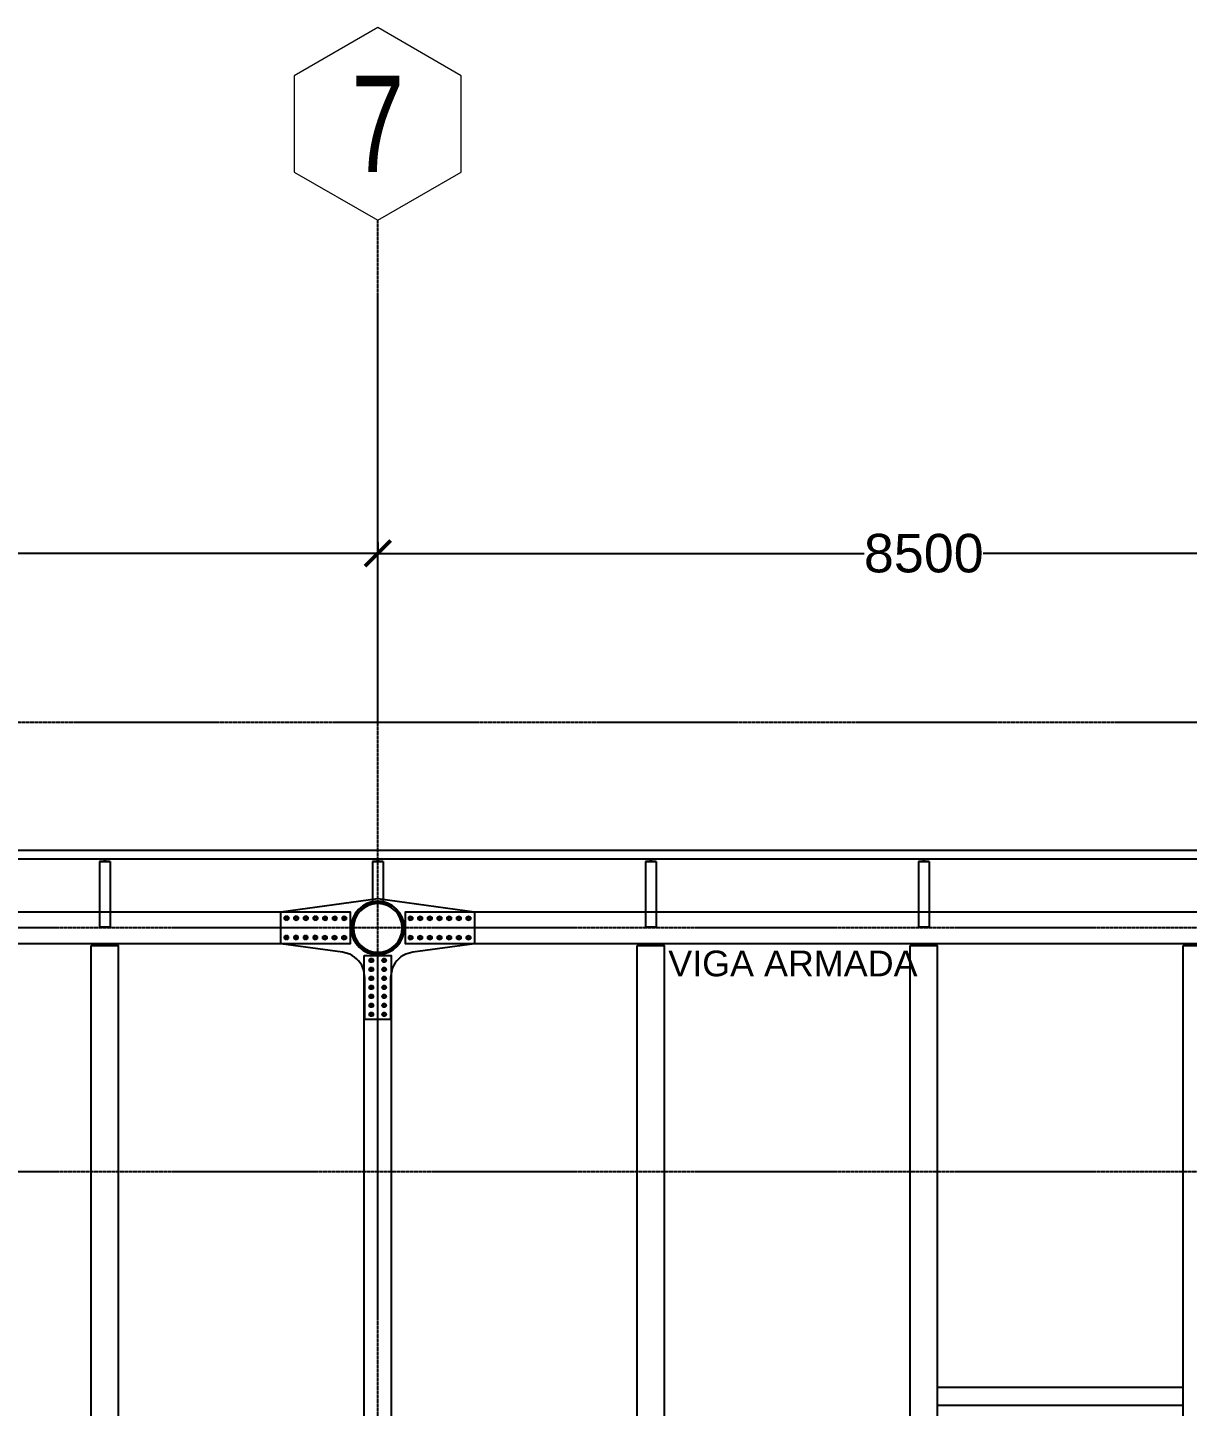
# Model space of a CAD drawing. Header units: millimetres. Extents: x -12345 to 95575, y -14368 to 31862.
# Drawn here: x 5774 to 14802, y 20171 to 30907 of the extents above; entities that cross this region are included whole.
import ezdxf
from ezdxf.enums import TextEntityAlignment as Align

# ---------------------------------------------------------------- set-up
doc = ezdxf.new("R2010")
doc.units = ezdxf.units.MM
doc.header["$LTSCALE"] = 0.95
doc.linetypes.add('DXK_LINE_DOT3', pattern=[5.9187, 2.979, -0.9799, 0.9799, -0.9799])
doc.layers.get('0').update_dxf_attribs({"color": 255})
for name, color, linetype, lineweight in [('0-3', 250, 'Continuous', 5), ('E_COLUMNAS-1', 1, 'Continuous', 25), ('E_COLUMNAS-3', 1, 'Continuous', 35), ('E_TEXTO', 3, 'Continuous', 9), ('E_VIGAS-1', 254, 'Continuous', 25), ('HCB_EJES', 1, 'DXK_LINE_DOT3', 9), ('S-COLS-HDLN-1', 52, 'Continuous', 9)]:
    doc.layers.add(name, color=color, linetype=linetype, lineweight=lineweight)
for name, color, linetype in [('COTAS', 8, 'Continuous'), ('HCB-EJES', 1, 'Continuous'), ('HCB-ROTULOS', 2, 'Continuous'), ('HCB_VIGAS', 4, 'Continuous')]:
    doc.layers.add(name, color=color, linetype=linetype)
doc.styles.add('VERDANA', font='arial.ttf')
doc.dimstyles.new('1.125', dxfattribs={"dimscale": 0, "dimtxt": 300, "dimasz": 200, "dimexe": 4, "dimexo": 4, "dimgap": 15, "dimtad": 0, "dimdec": 0, "dimzin": 4, "dimdsep": 46, "dimtxsty": 'VERDANA', "dimblk": 'ARCHTICK', "dimcen": -10, "dimclrd": 256, "dimclrt": 3, "dimadec": 0, "dimazin": 0, "dimtfac": 1, "dimtdec": 0, "dimtmove": 2, "dimatfit": 0, "dimldrblk": 'OBLIQUE', "dimfxl": 0.05, "dimtolj": 1, "dimtzin": 0, "dimarcsym": 0})

# ---------------------------------------------------------------- blocks, each defined once
blk = doc.blocks.new('EST_SFM_VIGA-METALICA-SECCION-C - EST_SFM_VIGA-METALICA-UPN160-1505289-_10_00m_N_E_-NIVEL-3 DOC')
at = {"layer": 'E_VIGAS-1'}
for p, q in [((44.822, 0.018), (-44.831, 0.018)), ((-44.831, -0.047), (44.822, -0.047))]:
    blk.add_line(p, q, dxfattribs=at)
blk = doc.blocks.new('DCTIB_CNI_EST_MOD-1A-FAC_0001_rvt-2-_10_00m_N_E_-NIVEL-3 DOC')
at = {"layer": 'E_VIGAS-1'}
for p, q in [((-76.328, 165.076), (-76.328, 165.077)), ((-76.328, 165.077), (-76.3, 165.077)), ((-76.328, 165.076), (-76.246, 165.076)), ((-76.246, 165.076), (-76.328, 165.076)), ((-76.328, 165.076), (-76.328, 164.564)), ((-76.289, 165.082), (-76.289, 165.096)), ((-76.289, 165.077), (-76.289, 165.082)), ((-76.284, 165.096), (-76.284, 165.082)), ((-76.284, 165.082), (-76.284, 165.077)), ((-76.274, 165.077), (-76.246, 165.077)), ((-76.246, 165.077), (-76.246, 165.076)), ((-76.246, 165.076), (-76.246, 164.564)), ((-74.203, 165.076), (-74.203, 165.077)), ((-74.203, 165.077), (-74.175, 165.077)), ((-74.203, 165.076), (-74.121, 165.076)), ((-74.121, 165.076), (-74.203, 165.076)), ((-74.203, 165.076), (-74.203, 164.763)), ((-74.164, 165.082), (-74.164, 165.096)), ((-74.164, 165.077), (-74.164, 165.082)), ((-74.159, 165.096), (-74.159, 165.082)), ((-74.159, 165.082), (-74.159, 165.077)), ((-74.149, 165.077), (-74.121, 165.077)), ((-74.121, 165.077), (-74.121, 165.076)), ((-74.121, 165.076), (-74.121, 164.763)), ((-72.078, 165.076), (-72.078, 165.077)), ((-72.078, 165.077), (-72.05, 165.077)), ((-72.078, 165.076), (-71.996, 165.076)), ((-71.996, 165.076), (-72.078, 165.076)), ((-72.078, 165.076), (-72.078, 164.564)), ((-72.039, 165.082), (-72.039, 165.096)), ((-72.039, 165.077), (-72.039, 165.082)), ((-72.034, 165.096), (-72.034, 165.082)), ((-72.034, 165.082), (-72.034, 165.077)), ((-72.024, 165.077), (-71.996, 165.077)), ((-71.996, 165.077), (-71.996, 165.076)), ((-71.996, 165.076), (-71.996, 164.564)), ((-69.953, 165.076), (-69.953, 165.077)), ((-69.953, 165.077), (-69.925, 165.077)), ((-69.953, 165.076), (-69.871, 165.076)), ((-69.871, 165.076), (-69.953, 165.076)), ((-69.953, 165.076), (-69.953, 164.564)), ((-69.914, 165.082), (-69.914, 165.096)), ((-69.914, 165.077), (-69.914, 165.082)), ((-69.909, 165.096), (-69.909, 165.082)), ((-69.909, 165.082), (-69.909, 165.077)), ((-69.899, 165.077), (-69.871, 165.077)), ((-69.871, 165.077), (-69.871, 165.076)), ((-69.871, 165.076), (-69.871, 164.564)), ((-74.121, 164.763), (-74.203, 164.763)), ((-76.246, 164.564), (-76.328, 164.564)), ((-71.996, 164.564), (-72.078, 164.564)), ((-69.871, 164.564), (-69.953, 164.564))]:
    blk.add_line(p, q, dxfattribs=at)
for points, knots in [([(-76.3, 165.077), (-76.299, 165.077), (-76.298, 165.077), (-76.295, 165.077), (-76.293, 165.078), (-76.291, 165.078), (-76.29, 165.08), (-76.289, 165.081), (-76.289, 165.082)], [0, 0, 0, 0, 0.142857, 0.285714, 0.428571, 0.571429, 0.785714, 1, 1, 1, 1]), ([(-76.289, 165.082), (-76.289, 165.081), (-76.29, 165.08), (-76.291, 165.078), (-76.293, 165.078), (-76.294, 165.077), (-76.295, 165.077), (-76.297, 165.077), (-76.299, 165.077), (-76.3, 165.077)], [0, 0, 0, 0, 0.285714, 0.428571, 0.571429, 0.678571, 0.732143, 0.785714, 1, 1, 1, 1]), ([(-76.274, 165.077), (-76.275, 165.077), (-76.276, 165.077), (-76.279, 165.077), (-76.281, 165.078), (-76.283, 165.078), (-76.284, 165.08), (-76.284, 165.081), (-76.284, 165.082)], [0, 0, 0, 0, 0.142857, 0.285714, 0.428571, 0.571429, 0.785714, 1, 1, 1, 1]), ([(-76.284, 165.082), (-76.284, 165.081), (-76.284, 165.08), (-76.282, 165.078), (-76.281, 165.078), (-76.279, 165.077), (-76.278, 165.077), (-76.277, 165.077), (-76.275, 165.077), (-76.274, 165.077)], [0, 0, 0, 0, 0.285714, 0.428571, 0.571429, 0.678571, 0.732143, 0.785714, 1, 1, 1, 1]), ([(-74.175, 165.077), (-74.174, 165.077), (-74.173, 165.077), (-74.17, 165.077), (-74.168, 165.078), (-74.166, 165.078), (-74.165, 165.08), (-74.164, 165.081), (-74.164, 165.082)], [0, 0, 0, 0, 0.142857, 0.285714, 0.428571, 0.571429, 0.785714, 1, 1, 1, 1]), ([(-74.164, 165.082), (-74.164, 165.081), (-74.165, 165.08), (-74.166, 165.078), (-74.168, 165.078), (-74.169, 165.077), (-74.17, 165.077), (-74.172, 165.077), (-74.174, 165.077), (-74.175, 165.077)], [0, 0, 0, 0, 0.285714, 0.428571, 0.571429, 0.678571, 0.732143, 0.785714, 1, 1, 1, 1]), ([(-74.149, 165.077), (-74.15, 165.077), (-74.151, 165.077), (-74.154, 165.077), (-74.156, 165.078), (-74.158, 165.078), (-74.159, 165.08), (-74.159, 165.081), (-74.159, 165.082)], [0, 0, 0, 0, 0.142857, 0.285714, 0.428571, 0.571429, 0.785714, 1, 1, 1, 1]), ([(-74.159, 165.082), (-74.159, 165.081), (-74.159, 165.08), (-74.157, 165.078), (-74.156, 165.078), (-74.154, 165.077), (-74.153, 165.077), (-74.152, 165.077), (-74.15, 165.077), (-74.149, 165.077)], [0, 0, 0, 0, 0.285714, 0.428571, 0.571429, 0.678571, 0.732143, 0.785714, 1, 1, 1, 1]), ([(-72.05, 165.077), (-72.049, 165.077), (-72.048, 165.077), (-72.045, 165.077), (-72.043, 165.078), (-72.041, 165.078), (-72.04, 165.08), (-72.039, 165.081), (-72.039, 165.082)], [0, 0, 0, 0, 0.142857, 0.285714, 0.428571, 0.571429, 0.785714, 1, 1, 1, 1]), ([(-72.039, 165.082), (-72.039, 165.081), (-72.04, 165.08), (-72.041, 165.078), (-72.043, 165.078), (-72.044, 165.077), (-72.045, 165.077), (-72.047, 165.077), (-72.049, 165.077), (-72.05, 165.077)], [0, 0, 0, 0, 0.285714, 0.428571, 0.571429, 0.678571, 0.732143, 0.785714, 1, 1, 1, 1]), ([(-72.024, 165.077), (-72.025, 165.077), (-72.026, 165.077), (-72.029, 165.077), (-72.031, 165.078), (-72.033, 165.078), (-72.034, 165.08), (-72.034, 165.081), (-72.034, 165.082)], [0, 0, 0, 0, 0.142857, 0.285714, 0.428571, 0.571429, 0.785714, 1, 1, 1, 1]), ([(-72.034, 165.082), (-72.034, 165.081), (-72.034, 165.08), (-72.032, 165.078), (-72.031, 165.078), (-72.029, 165.077), (-72.028, 165.077), (-72.027, 165.077), (-72.025, 165.077), (-72.024, 165.077)], [0, 0, 0, 0, 0.285714, 0.428571, 0.571429, 0.678571, 0.732143, 0.785714, 1, 1, 1, 1]), ([(-69.925, 165.077), (-69.924, 165.077), (-69.923, 165.077), (-69.92, 165.077), (-69.918, 165.078), (-69.916, 165.078), (-69.915, 165.08), (-69.914, 165.081), (-69.914, 165.082)], [0, 0, 0, 0, 0.142857, 0.285714, 0.428571, 0.571429, 0.785714, 1, 1, 1, 1]), ([(-69.914, 165.082), (-69.914, 165.081), (-69.915, 165.08), (-69.916, 165.078), (-69.918, 165.078), (-69.919, 165.077), (-69.92, 165.077), (-69.922, 165.077), (-69.924, 165.077), (-69.925, 165.077)], [0, 0, 0, 0, 0.285714, 0.428571, 0.571429, 0.678571, 0.732143, 0.785714, 1, 1, 1, 1]), ([(-69.899, 165.077), (-69.9, 165.077), (-69.901, 165.077), (-69.904, 165.077), (-69.906, 165.078), (-69.908, 165.078), (-69.909, 165.08), (-69.909, 165.081), (-69.909, 165.082)], [0, 0, 0, 0, 0.142857, 0.285714, 0.428571, 0.571429, 0.785714, 1, 1, 1, 1]), ([(-69.909, 165.082), (-69.909, 165.081), (-69.909, 165.08), (-69.907, 165.078), (-69.906, 165.078), (-69.904, 165.077), (-69.903, 165.077), (-69.902, 165.077), (-69.9, 165.077), (-69.899, 165.077)], [0, 0, 0, 0, 0.285714, 0.428571, 0.571429, 0.678571, 0.732143, 0.785714, 1, 1, 1, 1])]:
    blk.add_open_spline(points, degree=3, knots=knots, dxfattribs=at)
blk.add_blockref('EST_SFM_VIGA-METALICA-SECCION-C - EST_SFM_VIGA-METALICA-UPN160-1505289-_10_00m_N_E_-NIVEL-3 DOC', (-41.042, 165.143), dxfattribs=at)
blk = doc.blocks.new('EST_SCM_COLUMNA-METALICA-SECCION-CIRCULAR - EST_SCM_COLUMNA-TUBULAR-CIRCULAR_PTEØ_16__e_12_7mm-1354874-_10_00m_N_E_-NIVEL-3 DOC')
at = {"layer": 'S-COLS-HDLN-1'}
h = blk.add_hatch(dxfattribs=at)
h.set_pattern_fill('FP_7', color=256, style=0, pattern_type=2)
h.set_pattern_definition([(45, (-164.559, -74.162), (-0.15909903, 0.15909903), [])])
h.paths.add_polyline_path([(-0.203, 0), (-0.197, -0.049), (-0.18, -0.094), (-0.152, -0.135), (-0.115, -0.167), (-0.072, -0.19), (-0.02, -0.202), (0.024, -0.202), (0.072, -0.19), (0.115, -0.167), (0.152, -0.135), (0.182, -0.089), (0.198, -0.046), (0.203, 0), (0.197, 0.049), (0.18, 0.094), (0.152, 0.135), (0.115, 0.167), (0.068, 0.191), (0.02, 0.202), (-0.024, 0.202), (-0.072, 0.19), (-0.115, 0.167), (-0.152, 0.135), (-0.182, 0.089), (-0.198, 0.046), (-0.203, 0.006)])
h.paths.add_polyline_path([(-0.19, 0), (-0.184, 0.049), (-0.165, 0.094), (-0.141, 0.127), (-0.108, 0.157), (-0.068, 0.178), (-0.02, 0.189), (0.024, 0.189), (0.072, 0.176), (0.108, 0.157), (0.144, 0.124), (0.169, 0.089), (0.185, 0.046), (0.191, 0), (0.185, -0.046), (0.169, -0.089), (0.143, -0.126), (0.108, -0.157), (0.068, -0.178), (0.02, -0.189), (-0.024, -0.189), (-0.068, -0.178), (-0.108, -0.157), (-0.143, -0.126), (-0.169, -0.089), (-0.185, -0.046), (-0.19, -0.006)])
at = {"layer": 'E_COLUMNAS-1'}
for radius, start, end in [(0.203, 360, 180), (0.19, 0, 180), (0.203, 180, 360), (0.19, 180, 0)]:
    blk.add_arc((0, 0), radius, start, end, dxfattribs=at)
blk = doc.blocks.new('Part-72574620-1833 - 1471')
at = {"color": 253, "linetype": 'ByBlock'}
for p, q in [((20470, 30203), (21224, 30307)), ((21224, 30307), (21976, 30203)), ((20470, 29952), (20470, 30203)), ((21976, 30203), (21976, 29953)), ((21976, 29953), (21496, 29888)), ((20950, 29888), (20470, 29952)), ((21005, 29872), (20950, 29888)), ((21496, 29888), (21441, 29872)), ((21123, 29689), (21115, 29746)), ((21332, 29746), (21323, 29690)), ((21123, 29364), (21123, 29689)), ((21323, 29690), (21323, 29364)), ((21323, 29364), (21123, 29364))]:
    blk.add_line(p, q, dxfattribs=at)
for centre, radius, start, end in [((21223, 30077), 208, 80, 260), ((21223, 30077), 208, 260, 80), ((20923, 29689), 200, 16.469, 65.8759), ((21523, 29690), 200, 114.1782, 163.5445)]:
    blk.add_arc(centre, radius, start, end, dxfattribs=at)
blk = doc.blocks.new('Bolt-72574620-1834 - 1471')
at = {"color": 253, "linetype": 'Continuous'}
for p, q in [((21464, 30161), (21479, 30169)), ((21479, 30169), (21494, 30161)), ((21539, 30161), (21554, 30169)), ((21554, 30169), (21569, 30161)), ((21614, 30161), (21629, 30169)), ((21629, 30169), (21644, 30161)), ((21689, 30161), (21704, 30169)), ((21704, 30169), (21719, 30161)), ((21764, 30161), (21779, 30169)), ((21779, 30169), (21794, 30161)), ((21839, 30161), (21854, 30169)), ((21854, 30169), (21869, 30161)), ((21914, 30161), (21929, 30169)), ((21929, 30169), (21944, 30161)), ((21464, 30143), (21464, 30161)), ((21479, 30135), (21464, 30143)), ((21494, 30143), (21479, 30135)), ((21494, 30161), (21494, 30143)), ((21539, 30143), (21539, 30161)), ((21554, 30135), (21539, 30143)), ((21569, 30143), (21554, 30135)), ((21569, 30161), (21569, 30143)), ((21614, 30143), (21614, 30161)), ((21629, 30135), (21614, 30143)), ((21644, 30143), (21629, 30135)), ((21644, 30161), (21644, 30143)), ((21689, 30143), (21689, 30161)), ((21704, 30135), (21689, 30143)), ((21719, 30143), (21704, 30135)), ((21719, 30161), (21719, 30143)), ((21764, 30143), (21764, 30161)), ((21779, 30135), (21764, 30143)), ((21794, 30143), (21779, 30135)), ((21794, 30161), (21794, 30143)), ((21839, 30143), (21839, 30161)), ((21854, 30135), (21839, 30143)), ((21869, 30143), (21854, 30135)), ((21869, 30161), (21869, 30143)), ((21914, 30143), (21914, 30161)), ((21929, 30135), (21914, 30143)), ((21944, 30143), (21929, 30135)), ((21944, 30161), (21944, 30143)), ((21464, 30011), (21479, 30019)), ((21464, 29993), (21464, 30011)), ((21479, 29985), (21464, 29993)), ((21479, 30019), (21494, 30011)), ((21494, 29993), (21479, 29985)), ((21494, 30011), (21494, 29993)), ((21539, 30011), (21554, 30019)), ((21539, 29993), (21539, 30011)), ((21554, 29985), (21539, 29993)), ((21554, 30019), (21569, 30011)), ((21569, 29993), (21554, 29985)), ((21569, 30011), (21569, 29993)), ((21614, 30011), (21629, 30019)), ((21614, 29993), (21614, 30011)), ((21629, 29985), (21614, 29993)), ((21629, 30019), (21644, 30011)), ((21644, 29993), (21629, 29985)), ((21644, 30011), (21644, 29993)), ((21689, 30011), (21704, 30019)), ((21689, 29993), (21689, 30011)), ((21704, 29985), (21689, 29993)), ((21704, 30019), (21719, 30011)), ((21719, 29993), (21704, 29985)), ((21719, 30011), (21719, 29993)), ((21764, 30011), (21779, 30019)), ((21764, 29993), (21764, 30011)), ((21779, 29985), (21764, 29993)), ((21779, 30019), (21794, 30011)), ((21794, 29993), (21779, 29985)), ((21794, 30011), (21794, 29993)), ((21839, 30011), (21854, 30019)), ((21839, 29993), (21839, 30011)), ((21854, 29985), (21839, 29993)), ((21854, 30019), (21869, 30011)), ((21869, 29993), (21854, 29985)), ((21869, 30011), (21869, 29993)), ((21914, 30011), (21929, 30019)), ((21914, 29993), (21914, 30011)), ((21929, 29985), (21914, 29993)), ((21929, 30019), (21944, 30011)), ((21944, 29993), (21929, 29985)), ((21944, 30011), (21944, 29993))]:
    blk.add_line(p, q, dxfattribs=at)
for centre, radius, start, end in [((21479, 30152), 11.5, 18, 198), ((21479, 30152), 11.5, 198, 18), ((21479, 30152), 10, 90, 270), ((21479, 30152), 10, 270, 90), ((21554, 30152), 11.5, 18, 198), ((21554, 30152), 11.5, 198, 18), ((21554, 30152), 10, 90, 270), ((21554, 30152), 10, 270, 90), ((21629, 30152), 11.5, 18, 198), ((21629, 30152), 11.5, 198, 18), ((21629, 30152), 10, 90, 270), ((21629, 30152), 10, 270, 90), ((21704, 30152), 11.5, 18, 198), ((21704, 30152), 11.5, 198, 18), ((21704, 30152), 10, 90, 270), ((21704, 30152), 10, 270, 90), ((21779, 30152), 11.5, 18, 198), ((21779, 30152), 11.5, 198, 18), ((21779, 30152), 10, 90, 270), ((21779, 30152), 10, 270, 90), ((21854, 30152), 11.5, 18, 198), ((21854, 30152), 11.5, 198, 18), ((21854, 30152), 10, 90, 270), ((21854, 30152), 10, 270, 90), ((21929, 30152), 11.5, 18, 198), ((21929, 30152), 11.5, 198, 18), ((21929, 30152), 10, 90, 270), ((21929, 30152), 10, 270, 90), ((21479, 30002), 11.5, 18, 198), ((21479, 30002), 11.5, 198, 18), ((21479, 30002), 10, 90, 270), ((21479, 30002), 10, 270, 90), ((21554, 30002), 11.5, 18, 198), ((21554, 30002), 11.5, 198, 18), ((21554, 30002), 10, 90, 270), ((21554, 30002), 10, 270, 90), ((21629, 30002), 11.5, 18, 198), ((21629, 30002), 11.5, 198, 18), ((21629, 30002), 10, 90, 270), ((21629, 30002), 10, 270, 90), ((21704, 30002), 11.5, 18, 198), ((21704, 30002), 11.5, 198, 18), ((21704, 30002), 10, 90, 270), ((21704, 30002), 10, 270, 90), ((21779, 30002), 11.5, 18, 198), ((21779, 30002), 11.5, 198, 18), ((21779, 30002), 10, 90, 270), ((21779, 30002), 10, 270, 90), ((21854, 30002), 11.5, 18, 198), ((21854, 30002), 11.5, 198, 18), ((21854, 30002), 10, 90, 270), ((21854, 30002), 10, 270, 90), ((21929, 30002), 11.5, 18, 198), ((21929, 30002), 11.5, 198, 18), ((21929, 30002), 10, 90, 270), ((21929, 30002), 10, 270, 90)]:
    blk.add_arc(centre, radius, start, end, dxfattribs=at)
blk = doc.blocks.new('Bolt-72574620-1835 - 1471')
at = {"color": 253, "linetype": 'Continuous'}
for p, q in [((20498, 30161), (20513, 30170)), ((20513, 30170), (20528, 30161)), ((20573, 30161), (20588, 30170)), ((20588, 30170), (20603, 30161)), ((20648, 30161), (20663, 30170)), ((20663, 30170), (20678, 30161)), ((20723, 30161), (20738, 30170)), ((20738, 30170), (20753, 30161)), ((20798, 30161), (20813, 30169)), ((20813, 30169), (20828, 30161)), ((20873, 30161), (20888, 30169)), ((20888, 30169), (20903, 30161)), ((20948, 30161), (20963, 30169)), ((20963, 30169), (20978, 30161)), ((20498, 30144), (20498, 30161)), ((20513, 30135), (20498, 30144)), ((20528, 30144), (20513, 30135)), ((20528, 30161), (20528, 30144)), ((20573, 30144), (20573, 30161)), ((20588, 30135), (20573, 30144)), ((20603, 30144), (20588, 30135)), ((20603, 30161), (20603, 30144)), ((20648, 30144), (20648, 30161)), ((20663, 30135), (20648, 30144)), ((20678, 30144), (20663, 30135)), ((20678, 30161), (20678, 30144)), ((20723, 30144), (20723, 30161)), ((20738, 30135), (20723, 30144)), ((20753, 30144), (20738, 30135)), ((20753, 30161), (20753, 30144)), ((20798, 30143), (20798, 30161)), ((20813, 30135), (20798, 30143)), ((20828, 30143), (20813, 30135)), ((20828, 30161), (20828, 30143)), ((20873, 30143), (20873, 30161)), ((20888, 30135), (20873, 30143)), ((20903, 30143), (20888, 30135)), ((20903, 30161), (20903, 30143)), ((20948, 30143), (20948, 30161)), ((20963, 30135), (20948, 30143)), ((20978, 30143), (20963, 30135)), ((20978, 30161), (20978, 30143)), ((20497, 30011), (20512, 30020)), ((20497, 29994), (20497, 30011)), ((20512, 29985), (20497, 29994)), ((20512, 30020), (20527, 30011)), ((20527, 29994), (20512, 29985)), ((20527, 30011), (20527, 29994)), ((20572, 30011), (20587, 30020)), ((20572, 29994), (20572, 30011)), ((20587, 29985), (20572, 29994)), ((20587, 30020), (20602, 30011)), ((20602, 29994), (20587, 29985)), ((20602, 30011), (20602, 29994)), ((20647, 30011), (20662, 30020)), ((20647, 29994), (20647, 30011)), ((20662, 29985), (20647, 29994)), ((20662, 30020), (20677, 30011)), ((20677, 29994), (20662, 29985)), ((20677, 30011), (20677, 29994)), ((20722, 30011), (20737, 30020)), ((20722, 29994), (20722, 30011)), ((20737, 29985), (20722, 29994)), ((20737, 30020), (20752, 30011)), ((20752, 29994), (20737, 29985)), ((20752, 30011), (20752, 29994)), ((20797, 30011), (20812, 30019)), ((20797, 29993), (20797, 30011)), ((20812, 29985), (20797, 29993)), ((20812, 30019), (20827, 30011)), ((20827, 29993), (20812, 29985)), ((20827, 30011), (20827, 29993)), ((20872, 30011), (20887, 30019)), ((20872, 29993), (20872, 30011)), ((20887, 29985), (20872, 29993)), ((20887, 30019), (20902, 30011)), ((20902, 29993), (20887, 29985)), ((20902, 30011), (20902, 29993)), ((20947, 30011), (20962, 30019)), ((20947, 29993), (20947, 30011)), ((20962, 29985), (20947, 29993)), ((20962, 30019), (20977, 30011)), ((20977, 29993), (20962, 29985)), ((20977, 30011), (20977, 29993))]:
    blk.add_line(p, q, dxfattribs=at)
for centre, radius, start, end in [((20513, 30153), 11.5, 17.9175, 197.9175), ((20513, 30153), 11.5, 197.9175, 17.9175), ((20513, 30153), 10, 89.9175, 269.9175), ((20513, 30153), 10, 269.9175, 89.9175), ((20588, 30152), 11.5, 17.9175, 197.9175), ((20588, 30152), 11.5, 197.9175, 17.9175), ((20588, 30152), 10, 89.9175, 269.9175), ((20588, 30152), 10, 269.9175, 89.9175), ((20663, 30152), 11.5, 17.9175, 197.9175), ((20663, 30152), 11.5, 197.9175, 17.9175), ((20663, 30152), 10, 89.9175, 269.9175), ((20663, 30152), 10, 269.9175, 89.9175), ((20738, 30152), 11.5, 17.9175, 197.9175), ((20738, 30152), 11.5, 197.9175, 17.9175), ((20738, 30152), 10, 89.9175, 269.9175), ((20738, 30152), 10, 269.9175, 89.9175), ((20813, 30152), 11.5, 17.9175, 197.9175), ((20813, 30152), 11.5, 197.9175, 17.9175), ((20813, 30152), 10, 89.9175, 269.9175), ((20813, 30152), 10, 269.9175, 89.9175), ((20888, 30152), 11.5, 17.9175, 197.9175), ((20888, 30152), 11.5, 197.9175, 17.9175), ((20888, 30152), 10, 89.9175, 269.9175), ((20888, 30152), 10, 269.9175, 89.9175), ((20963, 30152), 11.5, 17.9175, 197.9175), ((20963, 30152), 11.5, 197.9175, 17.9175), ((20963, 30152), 10, 89.9175, 269.9175), ((20963, 30152), 10, 269.9175, 89.9175), ((20512, 30003), 11.5, 17.9175, 197.9175), ((20512, 30003), 11.5, 197.9175, 17.9175), ((20512, 30003), 10, 89.9175, 269.9175), ((20512, 30003), 10, 269.9175, 89.9175), ((20587, 30002), 11.5, 17.9175, 197.9175), ((20587, 30002), 11.5, 197.9175, 17.9175), ((20587, 30002), 10, 89.9175, 269.9175), ((20587, 30002), 10, 269.9175, 89.9175), ((20662, 30002), 11.5, 17.9175, 197.9175), ((20662, 30002), 11.5, 197.9175, 17.9175), ((20662, 30002), 10, 89.9175, 269.9175), ((20662, 30002), 10, 269.9175, 89.9175), ((20737, 30002), 11.5, 17.9175, 197.9175), ((20737, 30002), 11.5, 197.9175, 17.9175), ((20737, 30002), 10, 89.9175, 269.9175), ((20737, 30002), 10, 269.9175, 89.9175), ((20812, 30002), 11.5, 17.9175, 197.9175), ((20812, 30002), 11.5, 197.9175, 17.9175), ((20812, 30002), 10, 89.9175, 269.9175), ((20812, 30002), 10, 269.9175, 89.9175), ((20887, 30002), 11.5, 17.9175, 197.9175), ((20887, 30002), 11.5, 197.9175, 17.9175), ((20887, 30002), 10, 89.9175, 269.9175), ((20887, 30002), 10, 269.9175, 89.9175), ((20962, 30002), 11.5, 17.9175, 197.9175), ((20962, 30002), 11.5, 197.9175, 17.9175), ((20962, 30002), 10, 89.9175, 269.9175), ((20962, 30002), 10, 269.9175, 89.9175)]:
    blk.add_arc(centre, radius, start, end, dxfattribs=at)
blk = doc.blocks.new('Bolt-72574620-3532 - 1471')
at = {"color": 253, "linetype": 'Continuous'}
for p, q in [((21156, 29824), (21165, 29839)), ((21165, 29809), (21156, 29824)), ((21156, 29754), (21165, 29769)), ((21165, 29739), (21156, 29754)), ((21165, 29839), (21182, 29839)), ((21182, 29809), (21165, 29809)), ((21165, 29769), (21182, 29769)), ((21182, 29739), (21165, 29739)), ((21182, 29839), (21191, 29824)), ((21191, 29824), (21182, 29809)), ((21182, 29769), (21191, 29754)), ((21191, 29754), (21182, 29739)), ((21256, 29824), (21265, 29839)), ((21265, 29809), (21256, 29824)), ((21256, 29754), (21265, 29769)), ((21265, 29739), (21256, 29754)), ((21265, 29839), (21282, 29839)), ((21282, 29809), (21265, 29809)), ((21265, 29769), (21282, 29769)), ((21282, 29739), (21265, 29739)), ((21282, 29839), (21291, 29824)), ((21291, 29824), (21282, 29809)), ((21282, 29769), (21291, 29754)), ((21291, 29754), (21282, 29739)), ((21156, 29684), (21165, 29699)), ((21165, 29669), (21156, 29684)), ((21165, 29699), (21182, 29699)), ((21182, 29669), (21165, 29669)), ((21182, 29699), (21191, 29684)), ((21191, 29684), (21182, 29669)), ((21256, 29684), (21265, 29699)), ((21265, 29669), (21256, 29684)), ((21265, 29699), (21282, 29699)), ((21282, 29669), (21265, 29669)), ((21282, 29699), (21291, 29684)), ((21291, 29684), (21282, 29669)), ((21156, 29614), (21165, 29629)), ((21165, 29599), (21156, 29614)), ((21156, 29544), (21165, 29559)), ((21165, 29529), (21156, 29544)), ((21165, 29629), (21182, 29629)), ((21182, 29599), (21165, 29599)), ((21165, 29559), (21182, 29559)), ((21182, 29529), (21165, 29529)), ((21182, 29629), (21191, 29614)), ((21191, 29614), (21182, 29599)), ((21182, 29559), (21191, 29544)), ((21191, 29544), (21182, 29529)), ((21256, 29614), (21265, 29629)), ((21265, 29599), (21256, 29614)), ((21256, 29544), (21265, 29559)), ((21265, 29529), (21256, 29544)), ((21265, 29629), (21282, 29629)), ((21282, 29599), (21265, 29599)), ((21265, 29559), (21282, 29559)), ((21282, 29529), (21265, 29529)), ((21282, 29629), (21291, 29614)), ((21291, 29614), (21282, 29599)), ((21282, 29559), (21291, 29544)), ((21291, 29544), (21282, 29529)), ((21156, 29474), (21165, 29489)), ((21165, 29459), (21156, 29474)), ((21156, 29404), (21165, 29419)), ((21165, 29489), (21182, 29489)), ((21182, 29459), (21165, 29459)), ((21165, 29419), (21182, 29419)), ((21182, 29489), (21191, 29474)), ((21191, 29474), (21182, 29459)), ((21182, 29419), (21191, 29404)), ((21256, 29474), (21265, 29489)), ((21265, 29459), (21256, 29474)), ((21256, 29404), (21265, 29419)), ((21265, 29489), (21282, 29489)), ((21282, 29459), (21265, 29459)), ((21265, 29419), (21282, 29419)), ((21282, 29489), (21291, 29474)), ((21291, 29474), (21282, 29459)), ((21282, 29419), (21291, 29404)), ((21165, 29389), (21156, 29404)), ((21182, 29389), (21165, 29389)), ((21191, 29404), (21182, 29389)), ((21265, 29389), (21256, 29404)), ((21282, 29389), (21265, 29389)), ((21291, 29404), (21282, 29389))]:
    blk.add_line(p, q, dxfattribs=at)
for centre, radius, start, end in [((21173, 29824), 11.5, 108, 288), ((21173, 29754), 11.5, 108, 288), ((21173, 29824), 10, 360, 180), ((21173, 29824), 10, 180, 360), ((21173, 29754), 10, 360, 180), ((21173, 29754), 10, 180, 360), ((21173, 29824), 11.5, 288, 108), ((21173, 29754), 11.5, 288, 108), ((21273, 29824), 11.5, 108, 288), ((21273, 29754), 11.5, 108, 288), ((21273, 29824), 10, 360, 180), ((21273, 29824), 10, 180, 360), ((21273, 29754), 10, 360, 180), ((21273, 29754), 10, 180, 360), ((21273, 29824), 11.5, 288, 108), ((21273, 29754), 11.5, 288, 108), ((21173, 29684), 11.5, 108, 288), ((21173, 29684), 10, 360, 180), ((21173, 29684), 10, 180, 360), ((21173, 29684), 11.5, 288, 108), ((21273, 29684), 11.5, 108, 288), ((21273, 29684), 10, 360, 180), ((21273, 29684), 10, 180, 360), ((21273, 29684), 11.5, 288, 108), ((21173, 29614), 11.5, 108, 288), ((21173, 29544), 11.5, 108, 288), ((21173, 29614), 10, 360, 180), ((21173, 29614), 10, 180, 360), ((21173, 29544), 10, 360, 180), ((21173, 29544), 10, 180, 360), ((21173, 29614), 11.5, 288, 108), ((21173, 29544), 11.5, 288, 108), ((21273, 29614), 11.5, 108, 288), ((21273, 29544), 11.5, 108, 288), ((21273, 29614), 10, 360, 180), ((21273, 29614), 10, 180, 360), ((21273, 29544), 10, 360, 180), ((21273, 29544), 10, 180, 360), ((21273, 29614), 11.5, 288, 108), ((21273, 29544), 11.5, 288, 108), ((21173, 29474), 11.5, 108, 288), ((21173, 29474), 10, 360, 180), ((21173, 29474), 10, 180, 360), ((21173, 29474), 11.5, 288, 108), ((21273, 29474), 11.5, 108, 288), ((21273, 29474), 10, 360, 180), ((21273, 29474), 10, 180, 360), ((21273, 29474), 11.5, 288, 108), ((21173, 29404), 11.5, 108, 288), ((21173, 29404), 10, 360, 180), ((21173, 29404), 10, 180, 360), ((21173, 29404), 11.5, 288, 108), ((21273, 29404), 11.5, 108, 288), ((21273, 29404), 10, 360, 180), ((21273, 29404), 10, 180, 360), ((21273, 29404), 11.5, 288, 108)]:
    blk.add_arc(centre, radius, start, end, dxfattribs=at)
blk = doc.blocks.new('_ArchTick')
at = {"color": 0, "linetype": 'ByBlock', "const_width": 0.15}
blk.add_lwpolyline([(-0.5, -0.5), (0.5, 0.5)], dxfattribs=at)
blk = doc.blocks.new('*D599')
at = {"layer": 'COTAS', "color": 0, "lineweight": -2, "transparency": 16777216}
for p, q in [((0, 25504), (0, 26817)), ((8500, 25504), (8500, 26817))]:
    blk.add_line(p, q, dxfattribs=at)
at = {"layer": 'COTAS', "lineweight": -2, "transparency": 16777216}
for p, q in [((0, 26813), (3787, 26813)), ((8500, 26813), (4713, 26813))]:
    blk.add_line(p, q, dxfattribs=at)
at = {"layer": 'Defpoints', "color": 0, "transparency": 16777216}
for p in [(8500, 26813), (0, 25500), (8500, 25500)]:
    blk.add_point(p, dxfattribs=at)
at = {"layer": 'COTAS', "lineweight": -2, "transparency": 16777216, "xscale": 200, "yscale": 200, "zscale": 200, "rotation": 180}
blk.add_blockref('_ArchTick', (0, 26813), dxfattribs=at)
at = {"layer": 'COTAS', "lineweight": -2, "transparency": 16777216, "xscale": 200, "yscale": 200, "zscale": 200}
blk.add_blockref('_ArchTick', (8500, 26813), dxfattribs=at)
at = {"layer": 'COTAS', "color": 3, "transparency": 16777216, "insert": (4250, 26813), "char_height": 300, "attachment_point": 5, "style": 'VERDANA'}
blk.add_mtext('\\A1;8500', dxfattribs=at)
blk = doc.blocks.new('_Oblique')
at = {"color": 0, "linetype": 'ByBlock', "lineweight": -2}
blk.add_line((-0.5, -0.5), (0.5, 0.5), dxfattribs=at)
blk = doc.blocks.new('*D600')
at = {"layer": 'COTAS', "color": 0, "lineweight": -2, "transparency": 16777216}
blk.add_line((8500, 26900), (8500, 26809), dxfattribs=at)
at = {"layer": 'COTAS', "lineweight": -2, "transparency": 16777216}
for p, q in [((8500, 26813), (12287, 26813)), ((17000, 26813), (13213, 26813))]:
    blk.add_line(p, q, dxfattribs=at)
at = {"layer": 'Defpoints', "color": 0, "transparency": 16777216}
for p in [(8500, 26904), (17000, 26813), (17000, 26813)]:
    blk.add_point(p, dxfattribs=at)
at = {"layer": 'COTAS', "lineweight": -2, "transparency": 16777216, "xscale": 200, "yscale": 200, "zscale": 200, "rotation": 180}
blk.add_blockref('_ArchTick', (8500, 26813), dxfattribs=at)
at = {"layer": 'COTAS', "lineweight": -2, "transparency": 16777216, "xscale": 200, "yscale": 200, "zscale": 200}
blk.add_blockref('_ArchTick', (17000, 26813), dxfattribs=at)
at = {"layer": 'COTAS', "color": 3, "transparency": 16777216, "insert": (12750, 26813), "char_height": 300, "attachment_point": 5, "style": 'VERDANA'}
blk.add_mtext('\\A1;8500', dxfattribs=at)

msp = doc.modelspace()

# ---------------------------------------------------------------- linework, layer by layer
at = {"layer": 'HCB-EJES', "linetype": 'DXK_LINE_DOT3'}
for p, q in [((8500, -3906.8), (8500, 29407)), ((-10844.5, 25500), (94075, 25500)), ((-6888.4, 23900.1), (90118.8, 23900.1)), ((-6888.4, 22000), (90118.8, 22000))]:
    msp.add_line(p, q, dxfattribs=at)
at = {"layer": 'HCB_EJES', "color": 40, "linetype": 'ByBlock', "true_color": 0xf8d731}
msp.add_lwpolyline([(7850.5, 29782), (8500, 29407), (9149.5, 29782), (9149.5, 30532), (8500, 30907), (7850.5, 30532)], close=True, dxfattribs=at)
at = {"layer": 'HCB_VIGAS'}
for p, q in [((12855, 20321.3), (14770, 20321.3)), ((12855, 20181.3), (14770, 20181.3))]:
    msp.add_line(p, q, dxfattribs=at)
for points in [[(215.9, 23771.9), (215.9, 24021.9), (8284.1, 24021.9), (8284.1, 23771.9)], [(16867.5, 24021.9), (16873.9, 23771.9), (8715.9, 23771.9), (8715.9, 24021.9)], [(6270, 23759.1), (6480, 23759.1), (6480, 1741), (6270, 1741)], [(10520, 23759.1), (10730, 23759.1), (10730, 1741), (10520, 1741)], [(12645, 23759.1), (12855, 23759.1), (12855, 1741), (12645, 1741)], [(14770, 23759.1), (14980, 23759.1), (14980, 1741), (14770, 1741)], [(8395, 23680.9), (8605, 23680.9), (8605, 1819.2), (8395, 1819.2)]]:
    msp.add_lwpolyline(points, close=True, dxfattribs=at)

# ---------------------------------------------------------------- block references
for name in ['Part-72574620-1833 - 1471', 'Bolt-72574620-1835 - 1471', 'Bolt-72574620-1834 - 1471', 'Bolt-72574620-3532 - 1471']:
    msp.add_blockref(name, (-12723.3, -6180))
at = {"layer": '0-3', "lineweight": 0, "xscale": 1000.000000003685, "yscale": 1000.000000003685, "zscale": 1000.000000003685}
msp.add_blockref('DCTIB_CNI_EST_MOD-1A-FAC_0001_rvt-2-_10_00m_N_E_-NIVEL-3 DOC', (82662.1, -140662.4), dxfattribs=at)
at = {"layer": 'E_COLUMNAS-3', "xscale": 1000.000000003685, "yscale": 1000.000000003685, "zscale": 1000.000000003685, "rotation": 89.9999999999999}
msp.add_blockref('EST_SCM_COLUMNA-METALICA-SECCION-CIRCULAR - EST_SCM_COLUMNA-TUBULAR-CIRCULAR_PTEØ_16__e_12_7mm-1354874-_10_00m_N_E_-NIVEL-3 DOC', (8500, 23896.9), dxfattribs=at)

# ---------------------------------------------------------------- texts
at = {"layer": 'E_TEXTO', "style": 'VERDANA'}
msp.add_text('VIGA ARMADA', height=200, dxfattribs=at).set_placement((11731.4, 23520.2), align=Align.CENTER)
at = {"layer": 'HCB-ROTULOS', "color": 4, "style": 'VERDANA', "width": 0.7}
msp.add_text('7', height=750, dxfattribs=at).set_placement((8500, 30157), align=Align.MIDDLE_CENTER)

# ---------------------------------------------------------------- dimensions: what is measured, and where the dimension line sits
at = {"layer": 'COTAS'}
for base, p1, p2, picture, middle in [((8500, 26813.3), (0, 25500), (8500, 25500), '*D599', (4250, 26813.3)), ((17000, 26813.3), (8500, 26903.9), (17000, 26813.3), '*D600', (12750, 26813.3))]:
    dim = msp.add_linear_dim(base=base, p1=p1, p2=p2, dimstyle='1.125', override={"dimscale": 1}, dxfattribs=at)
    dim.commit()
    dim.dimension.update_dxf_attribs({"geometry": picture, "text_midpoint": middle})

doc.saveas('drawing.dxf')
